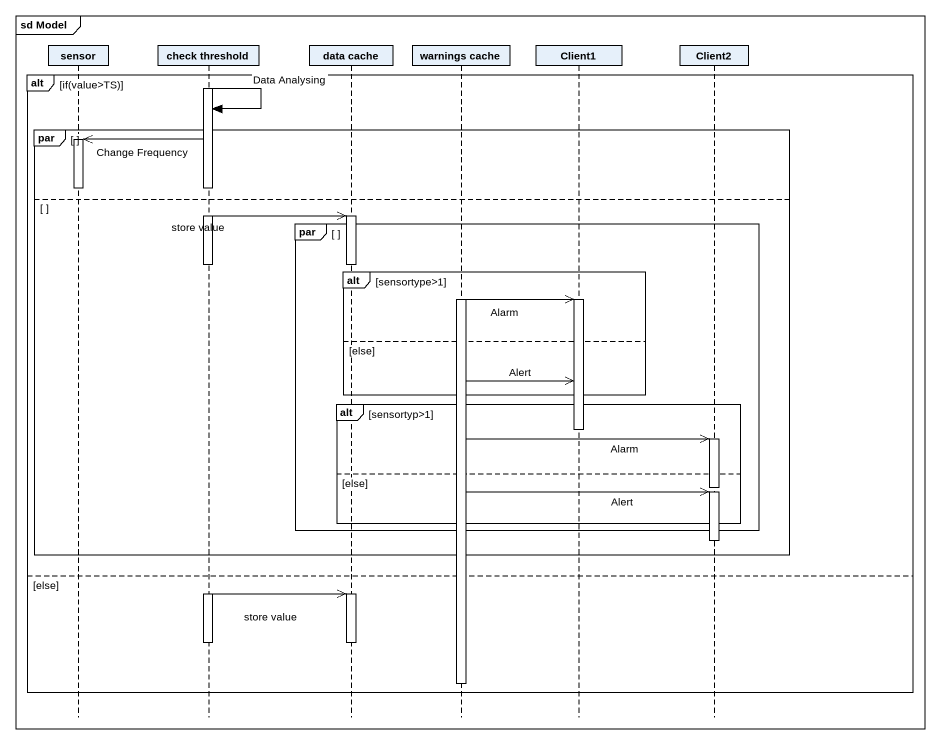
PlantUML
@startuml
mainframe sd Model
hide footbox
participant sensor
participant "check threshold" as check_threshold
participant "data cache" as data_cache
participant "warnings cache" as warnings_cache
participant Client1
participant Client2

alt if(value>TS)
  activate check_threshold
  check_threshold -> check_threshold : Data Analysing
  par
    check_threshold ->> sensor : Change Frequency
    activate sensor
    deactivate sensor
  else
    check_threshold ->> data_cache : store value
    activate data_cache
    par
      deactivate check_threshold
      deactivate data_cache
      alt sensortype>1
        activate warnings_cache
        warnings_cache ->> Client1 : Alarm
        activate Client1
      else else
        warnings_cache ->> Client1 : Alert
      end
      alt sensortyp>1
        deactivate Client1
        warnings_cache ->> Client2 : Alarm
        activate Client2
      else else
        deactivate Client2
        warnings_cache ->> Client2 : Alert
        activate Client2
      end
    end
    deactivate Client2
  end
else else
  activate check_threshold
  check_threshold ->> data_cache : store value
  activate data_cache
  deactivate check_threshold
  deactivate data_cache
  deactivate warnings_cache
end
@enduml
